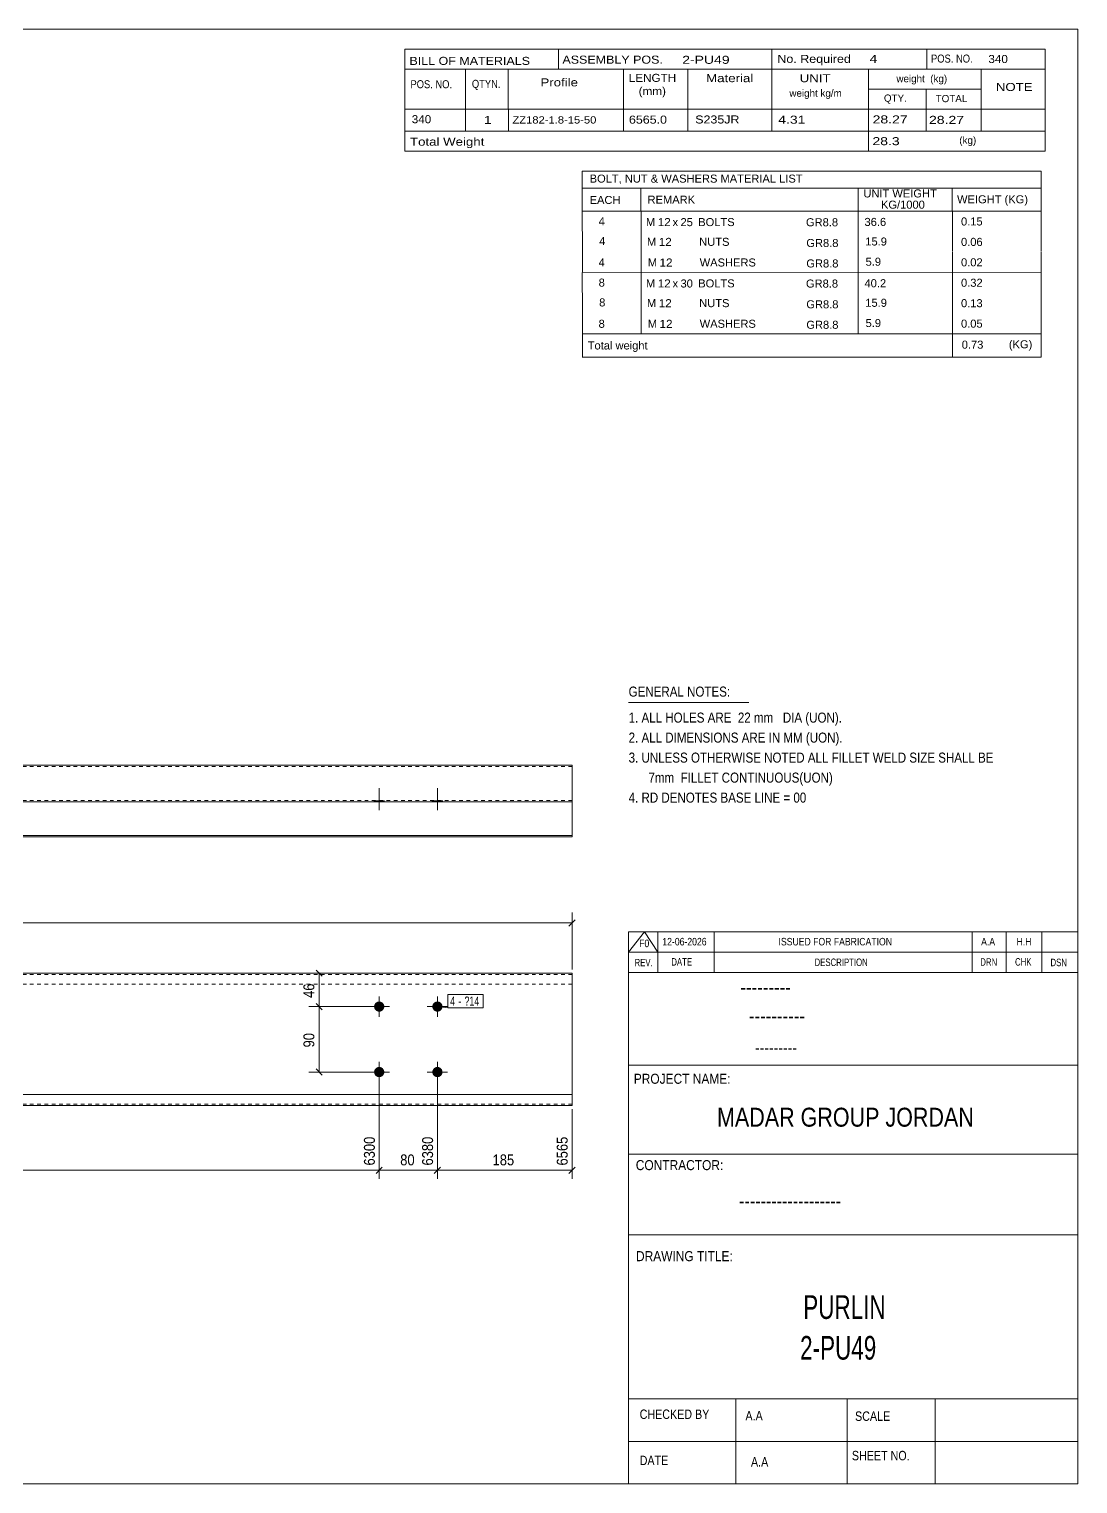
# Model space of a CAD drawing. Header units: millimetres. Extents: x 2 to 579, y 1 to 405.
# Drawn here: x 290.7 to 579, y 5 to 405 of the extents above; entities that cross this region are included whole.
import ezdxf

# ---------------------------------------------------------------- set-up
doc = ezdxf.new("R2010")
doc.units = ezdxf.units.MM
doc.linetypes.add('XKITLINE00', pattern=[0])
doc.linetypes.add('XKITLINE01', pattern=[4, 1, -1, 1, -1])
for name, color, linetype, lineweight in [('Bolt', 3, 'Continuous', 0), ('BoltMark', 7, 'Continuous', 0), ('Dimensions', 7, 'Continuous', 0), ('DrawingSheet', 5, 'Continuous', 0), ('OtherObjectType', 7, 'Continuous', 0), ('Part', 2, 'Continuous', 0)]:
    doc.layers.add(name, color=color, linetype=linetype, lineweight=lineweight)
doc.styles.add('@ARIAL_UNICODE_MS_BOLD', font='ARIAL.TTF')
doc.styles.add('ARIAL', font='ARIAL.TTF')
doc.styles.add('ARIAL_NARROW', font='ARIALN.TTF')
doc.styles.add('COMIC_SANS_MS_BOLD', font='COMICBD.TTF')
doc.styles.add('SWIS721_EX_BT', font='ARIAL.TTF')
doc.styles.add('SWISSE', font='ARIAL.TTF')

# ---------------------------------------------------------------- blocks, each defined once
blk = doc.blocks.new('*A1')
at = {"layer": 'Bolt'}
for points in [[(388.34, 136.2), (388.34, 136.17), (388.33, 136.13), (388.33, 136.1), (388.33, 136.06), (388.32, 136.03), (388.32, 136), (388.31, 135.96), (388.3, 135.93), (388.3, 135.9), (388.29, 135.86), (388.28, 135.83), (388.27, 135.8), (388.26, 135.76), (388.24, 135.73), (388.23, 135.7), (388.22, 135.67), (388.2, 135.64), (388.19, 135.61), (388.17, 135.58), (388.16, 135.55), (388.14, 135.52), (388.12, 135.49), (388.1, 135.46), (388.08, 135.43), (388.06, 135.4), (388.04, 135.37), (388.02, 135.35), (388, 135.32), (387.98, 135.3), (387.95, 135.27), (387.93, 135.25), (387.9, 135.22), (387.88, 135.2), (387.85, 135.18), (387.83, 135.15), (387.8, 135.13), (387.77, 135.11), (387.74, 135.09), (387.72, 135.07), (387.69, 135.05), (387.66, 135.03), (387.63, 135.02), (387.6, 135), (387.57, 134.99), (387.54, 134.97), (387.51, 134.96), (387.47, 134.94), (387.44, 134.93), (387.41, 134.92), (387.38, 134.91), (387.34, 134.9), (387.31, 134.89), (387.28, 134.88), (387.24, 134.87), (387.21, 134.86), (387.18, 134.86), (387.14, 134.85), (387.11, 134.85), (387.08, 134.84), (387.04, 134.84), (387.01, 134.84), (386.97, 134.84), (386.94, 134.84), (386.9, 134.84), (386.87, 134.84), (386.83, 134.84), (386.8, 134.84), (386.77, 134.85), (386.73, 134.85), (386.7, 134.86), (386.66, 134.86), (386.63, 134.87), (386.6, 134.88), (386.56, 134.89), (386.53, 134.9), (386.5, 134.91), (386.47, 134.92), (386.43, 134.93), (386.4, 134.94), (386.37, 134.96), (386.34, 134.97), (386.31, 134.99), (386.28, 135), (386.25, 135.02), (386.22, 135.03), (386.19, 135.05), (386.16, 135.07), (386.13, 135.09), (386.1, 135.11), (386.08, 135.13), (386.05, 135.15), (386.02, 135.18), (386, 135.2), (385.97, 135.22), (385.95, 135.25), (385.92, 135.27), (385.9, 135.3), (385.88, 135.32), (385.86, 135.35), (385.83, 135.37), (385.81, 135.4), (385.79, 135.43), (385.77, 135.46), (385.76, 135.49), (385.74, 135.52), (385.72, 135.55), (385.7, 135.58), (385.69, 135.61), (385.67, 135.64), (385.66, 135.67), (385.64, 135.7), (385.63, 135.73), (385.62, 135.76), (385.61, 135.8), (385.6, 135.83), (385.59, 135.86), (385.58, 135.9), (385.57, 135.93), (385.56, 135.96), (385.56, 136), (385.55, 136.03), (385.55, 136.06), (385.54, 136.1), (385.54, 136.13), (385.54, 136.17), (385.54, 136.2), (385.54, 136.24), (385.54, 136.27), (385.54, 136.3), (385.54, 136.34), (385.54, 136.37), (385.55, 136.41), (385.55, 136.44), (385.56, 136.48), (385.56, 136.51), (385.57, 136.54), (385.58, 136.58), (385.59, 136.61), (385.6, 136.64), (385.61, 136.67), (385.62, 136.71), (385.63, 136.74), (385.64, 136.77), (385.66, 136.8), (385.67, 136.83), (385.69, 136.87), (385.7, 136.9), (385.72, 136.93), (385.74, 136.96), (385.76, 136.98), (385.77, 137.01), (385.79, 137.04), (385.81, 137.07), (385.83, 137.1), (385.86, 137.12), (385.88, 137.15), (385.9, 137.18), (385.92, 137.2), (385.95, 137.23), (385.97, 137.25), (386, 137.27), (386.02, 137.3), (386.05, 137.32), (386.08, 137.34), (386.1, 137.36), (386.13, 137.38), (386.16, 137.4), (386.19, 137.42), (386.22, 137.44), (386.25, 137.45), (386.28, 137.47), (386.31, 137.49), (386.34, 137.5), (386.37, 137.52), (386.4, 137.53), (386.43, 137.54), (386.47, 137.55), (386.5, 137.57), (386.53, 137.58), (386.56, 137.59), (386.6, 137.59), (386.63, 137.6), (386.66, 137.61), (386.7, 137.62), (386.73, 137.62), (386.77, 137.63), (386.8, 137.63), (386.83, 137.63), (386.87, 137.63), (386.9, 137.64), (386.94, 137.64), (386.97, 137.64), (387.01, 137.63), (387.04, 137.63), (387.08, 137.63), (387.11, 137.63), (387.14, 137.62), (387.18, 137.62), (387.21, 137.61), (387.24, 137.6), (387.28, 137.59), (387.31, 137.59), (387.34, 137.58), (387.38, 137.57), (387.41, 137.55), (387.44, 137.54), (387.47, 137.53), (387.51, 137.52), (387.54, 137.5), (387.57, 137.49), (387.6, 137.47), (387.63, 137.45), (387.66, 137.44), (387.69, 137.42), (387.72, 137.4), (387.74, 137.38), (387.77, 137.36), (387.8, 137.34), (387.83, 137.32), (387.85, 137.3), (387.88, 137.27), (387.9, 137.25), (387.93, 137.23), (387.95, 137.2), (387.98, 137.18), (388, 137.15), (388.02, 137.12), (388.04, 137.1), (388.06, 137.07), (388.08, 137.04), (388.1, 137.01), (388.12, 136.98), (388.14, 136.96), (388.16, 136.93), (388.17, 136.9), (388.19, 136.87), (388.2, 136.83), (388.22, 136.8), (388.23, 136.77), (388.24, 136.74), (388.26, 136.71), (388.27, 136.67), (388.28, 136.64), (388.29, 136.61), (388.3, 136.58), (388.3, 136.54), (388.31, 136.51), (388.32, 136.48), (388.32, 136.44), (388.33, 136.41), (388.33, 136.37), (388.33, 136.34), (388.34, 136.3), (388.34, 136.27), (388.34, 136.24)], [(404.34, 136.2), (404.34, 136.17), (404.33, 136.13), (404.33, 136.1), (404.33, 136.06), (404.32, 136.03), (404.32, 136), (404.31, 135.96), (404.3, 135.93), (404.3, 135.9), (404.29, 135.86), (404.28, 135.83), (404.27, 135.8), (404.26, 135.76), (404.24, 135.73), (404.23, 135.7), (404.22, 135.67), (404.2, 135.64), (404.19, 135.61), (404.17, 135.58), (404.16, 135.55), (404.14, 135.52), (404.12, 135.49), (404.1, 135.46), (404.08, 135.43), (404.06, 135.4), (404.04, 135.37), (404.02, 135.35), (404, 135.32), (403.98, 135.3), (403.95, 135.27), (403.93, 135.25), (403.9, 135.22), (403.88, 135.2), (403.85, 135.18), (403.83, 135.15), (403.8, 135.13), (403.77, 135.11), (403.74, 135.09), (403.72, 135.07), (403.69, 135.05), (403.66, 135.03), (403.63, 135.02), (403.6, 135), (403.57, 134.99), (403.54, 134.97), (403.51, 134.96), (403.47, 134.94), (403.44, 134.93), (403.41, 134.92), (403.38, 134.91), (403.34, 134.9), (403.31, 134.89), (403.28, 134.88), (403.24, 134.87), (403.21, 134.86), (403.18, 134.86), (403.14, 134.85), (403.11, 134.85), (403.08, 134.84), (403.04, 134.84), (403.01, 134.84), (402.97, 134.84), (402.94, 134.84), (402.9, 134.84), (402.87, 134.84), (402.83, 134.84), (402.8, 134.84), (402.77, 134.85), (402.73, 134.85), (402.7, 134.86), (402.66, 134.86), (402.63, 134.87), (402.6, 134.88), (402.56, 134.89), (402.53, 134.9), (402.5, 134.91), (402.47, 134.92), (402.43, 134.93), (402.4, 134.94), (402.37, 134.96), (402.34, 134.97), (402.31, 134.99), (402.28, 135), (402.25, 135.02), (402.22, 135.03), (402.19, 135.05), (402.16, 135.07), (402.13, 135.09), (402.1, 135.11), (402.08, 135.13), (402.05, 135.15), (402.02, 135.18), (402, 135.2), (401.97, 135.22), (401.95, 135.25), (401.92, 135.27), (401.9, 135.3), (401.88, 135.32), (401.86, 135.35), (401.83, 135.37), (401.81, 135.4), (401.79, 135.43), (401.77, 135.46), (401.76, 135.49), (401.74, 135.52), (401.72, 135.55), (401.7, 135.58), (401.69, 135.61), (401.67, 135.64), (401.66, 135.67), (401.64, 135.7), (401.63, 135.73), (401.62, 135.76), (401.61, 135.8), (401.6, 135.83), (401.59, 135.86), (401.58, 135.9), (401.57, 135.93), (401.56, 135.96), (401.56, 136), (401.55, 136.03), (401.55, 136.06), (401.54, 136.1), (401.54, 136.13), (401.54, 136.17), (401.54, 136.2), (401.54, 136.24), (401.54, 136.27), (401.54, 136.3), (401.54, 136.34), (401.54, 136.37), (401.55, 136.41), (401.55, 136.44), (401.56, 136.48), (401.56, 136.51), (401.57, 136.54), (401.58, 136.58), (401.59, 136.61), (401.6, 136.64), (401.61, 136.67), (401.62, 136.71), (401.63, 136.74), (401.64, 136.77), (401.66, 136.8), (401.67, 136.83), (401.69, 136.87), (401.7, 136.9), (401.72, 136.93), (401.74, 136.96), (401.76, 136.98), (401.77, 137.01), (401.79, 137.04), (401.81, 137.07), (401.83, 137.1), (401.86, 137.12), (401.88, 137.15), (401.9, 137.18), (401.92, 137.2), (401.95, 137.23), (401.97, 137.25), (402, 137.27), (402.02, 137.3), (402.05, 137.32), (402.08, 137.34), (402.1, 137.36), (402.13, 137.38), (402.16, 137.4), (402.19, 137.42), (402.22, 137.44), (402.25, 137.45), (402.28, 137.47), (402.31, 137.49), (402.34, 137.5), (402.37, 137.52), (402.4, 137.53), (402.43, 137.54), (402.47, 137.55), (402.5, 137.57), (402.53, 137.58), (402.56, 137.59), (402.6, 137.59), (402.63, 137.6), (402.66, 137.61), (402.7, 137.62), (402.73, 137.62), (402.77, 137.63), (402.8, 137.63), (402.83, 137.63), (402.87, 137.63), (402.9, 137.64), (402.94, 137.64), (402.97, 137.64), (403.01, 137.63), (403.04, 137.63), (403.08, 137.63), (403.11, 137.63), (403.14, 137.62), (403.18, 137.62), (403.21, 137.61), (403.24, 137.6), (403.28, 137.59), (403.31, 137.59), (403.34, 137.58), (403.38, 137.57), (403.41, 137.55), (403.44, 137.54), (403.47, 137.53), (403.51, 137.52), (403.54, 137.5), (403.57, 137.49), (403.6, 137.47), (403.63, 137.45), (403.66, 137.44), (403.69, 137.42), (403.72, 137.4), (403.74, 137.38), (403.77, 137.36), (403.8, 137.34), (403.83, 137.32), (403.85, 137.3), (403.88, 137.27), (403.9, 137.25), (403.93, 137.23), (403.95, 137.2), (403.98, 137.18), (404, 137.15), (404.02, 137.12), (404.04, 137.1), (404.06, 137.07), (404.08, 137.04), (404.1, 137.01), (404.12, 136.98), (404.14, 136.96), (404.16, 136.93), (404.17, 136.9), (404.19, 136.87), (404.2, 136.83), (404.22, 136.8), (404.23, 136.77), (404.24, 136.74), (404.26, 136.71), (404.27, 136.67), (404.28, 136.64), (404.29, 136.61), (404.3, 136.58), (404.3, 136.54), (404.31, 136.51), (404.32, 136.48), (404.32, 136.44), (404.33, 136.41), (404.33, 136.37), (404.33, 136.34), (404.34, 136.3), (404.34, 136.27), (404.34, 136.24)], [(388.34, 118.2), (388.34, 118.17), (388.33, 118.13), (388.33, 118.1), (388.33, 118.06), (388.32, 118.03), (388.32, 118), (388.31, 117.96), (388.3, 117.93), (388.3, 117.9), (388.29, 117.86), (388.28, 117.83), (388.27, 117.8), (388.26, 117.76), (388.24, 117.73), (388.23, 117.7), (388.22, 117.67), (388.2, 117.64), (388.19, 117.61), (388.17, 117.58), (388.16, 117.55), (388.14, 117.52), (388.12, 117.49), (388.1, 117.46), (388.08, 117.43), (388.06, 117.4), (388.04, 117.37), (388.02, 117.35), (388, 117.32), (387.98, 117.3), (387.95, 117.27), (387.93, 117.25), (387.9, 117.22), (387.88, 117.2), (387.85, 117.18), (387.83, 117.15), (387.8, 117.13), (387.77, 117.11), (387.74, 117.09), (387.72, 117.07), (387.69, 117.05), (387.66, 117.03), (387.63, 117.02), (387.6, 117), (387.57, 116.99), (387.54, 116.97), (387.51, 116.96), (387.47, 116.94), (387.44, 116.93), (387.41, 116.92), (387.38, 116.91), (387.34, 116.9), (387.31, 116.89), (387.28, 116.88), (387.24, 116.87), (387.21, 116.86), (387.18, 116.86), (387.14, 116.85), (387.11, 116.85), (387.08, 116.84), (387.04, 116.84), (387.01, 116.84), (386.97, 116.84), (386.94, 116.84), (386.9, 116.84), (386.87, 116.84), (386.83, 116.84), (386.8, 116.84), (386.77, 116.85), (386.73, 116.85), (386.7, 116.86), (386.66, 116.86), (386.63, 116.87), (386.6, 116.88), (386.56, 116.89), (386.53, 116.9), (386.5, 116.91), (386.47, 116.92), (386.43, 116.93), (386.4, 116.94), (386.37, 116.96), (386.34, 116.97), (386.31, 116.99), (386.28, 117), (386.25, 117.02), (386.22, 117.03), (386.19, 117.05), (386.16, 117.07), (386.13, 117.09), (386.1, 117.11), (386.08, 117.13), (386.05, 117.15), (386.02, 117.18), (386, 117.2), (385.97, 117.22), (385.95, 117.25), (385.92, 117.27), (385.9, 117.3), (385.88, 117.32), (385.86, 117.35), (385.83, 117.37), (385.81, 117.4), (385.79, 117.43), (385.77, 117.46), (385.76, 117.49), (385.74, 117.52), (385.72, 117.55), (385.7, 117.58), (385.69, 117.61), (385.67, 117.64), (385.66, 117.67), (385.64, 117.7), (385.63, 117.73), (385.62, 117.76), (385.61, 117.8), (385.6, 117.83), (385.59, 117.86), (385.58, 117.9), (385.57, 117.93), (385.56, 117.96), (385.56, 118), (385.55, 118.03), (385.55, 118.06), (385.54, 118.1), (385.54, 118.13), (385.54, 118.17), (385.54, 118.2), (385.54, 118.24), (385.54, 118.27), (385.54, 118.3), (385.54, 118.34), (385.54, 118.37), (385.55, 118.41), (385.55, 118.44), (385.56, 118.48), (385.56, 118.51), (385.57, 118.54), (385.58, 118.58), (385.59, 118.61), (385.6, 118.64), (385.61, 118.67), (385.62, 118.71), (385.63, 118.74), (385.64, 118.77), (385.66, 118.8), (385.67, 118.83), (385.69, 118.87), (385.7, 118.9), (385.72, 118.93), (385.74, 118.96), (385.76, 118.98), (385.77, 119.01), (385.79, 119.04), (385.81, 119.07), (385.83, 119.1), (385.86, 119.12), (385.88, 119.15), (385.9, 119.18), (385.92, 119.2), (385.95, 119.23), (385.97, 119.25), (386, 119.27), (386.02, 119.3), (386.05, 119.32), (386.08, 119.34), (386.1, 119.36), (386.13, 119.38), (386.16, 119.4), (386.19, 119.42), (386.22, 119.44), (386.25, 119.45), (386.28, 119.47), (386.31, 119.49), (386.34, 119.5), (386.37, 119.52), (386.4, 119.53), (386.43, 119.54), (386.47, 119.55), (386.5, 119.57), (386.53, 119.58), (386.56, 119.59), (386.6, 119.59), (386.63, 119.6), (386.66, 119.61), (386.7, 119.62), (386.73, 119.62), (386.77, 119.63), (386.8, 119.63), (386.83, 119.63), (386.87, 119.63), (386.9, 119.64), (386.94, 119.64), (386.97, 119.64), (387.01, 119.63), (387.04, 119.63), (387.08, 119.63), (387.11, 119.63), (387.14, 119.62), (387.18, 119.62), (387.21, 119.61), (387.24, 119.6), (387.28, 119.59), (387.31, 119.59), (387.34, 119.58), (387.38, 119.57), (387.41, 119.55), (387.44, 119.54), (387.47, 119.53), (387.51, 119.52), (387.54, 119.5), (387.57, 119.49), (387.6, 119.47), (387.63, 119.45), (387.66, 119.44), (387.69, 119.42), (387.72, 119.4), (387.74, 119.38), (387.77, 119.36), (387.8, 119.34), (387.83, 119.32), (387.85, 119.3), (387.88, 119.27), (387.9, 119.25), (387.93, 119.23), (387.95, 119.2), (387.98, 119.18), (388, 119.15), (388.02, 119.12), (388.04, 119.1), (388.06, 119.07), (388.08, 119.04), (388.1, 119.01), (388.12, 118.98), (388.14, 118.96), (388.16, 118.93), (388.17, 118.9), (388.19, 118.87), (388.2, 118.83), (388.22, 118.8), (388.23, 118.77), (388.24, 118.74), (388.26, 118.71), (388.27, 118.67), (388.28, 118.64), (388.29, 118.61), (388.3, 118.58), (388.3, 118.54), (388.31, 118.51), (388.32, 118.48), (388.32, 118.44), (388.33, 118.41), (388.33, 118.37), (388.33, 118.34), (388.34, 118.3), (388.34, 118.27), (388.34, 118.24)], [(404.34, 118.2), (404.34, 118.17), (404.33, 118.13), (404.33, 118.1), (404.33, 118.06), (404.32, 118.03), (404.32, 118), (404.31, 117.96), (404.3, 117.93), (404.3, 117.9), (404.29, 117.86), (404.28, 117.83), (404.27, 117.8), (404.26, 117.76), (404.24, 117.73), (404.23, 117.7), (404.22, 117.67), (404.2, 117.64), (404.19, 117.61), (404.17, 117.58), (404.16, 117.55), (404.14, 117.52), (404.12, 117.49), (404.1, 117.46), (404.08, 117.43), (404.06, 117.4), (404.04, 117.37), (404.02, 117.35), (404, 117.32), (403.98, 117.3), (403.95, 117.27), (403.93, 117.25), (403.9, 117.22), (403.88, 117.2), (403.85, 117.18), (403.83, 117.15), (403.8, 117.13), (403.77, 117.11), (403.74, 117.09), (403.72, 117.07), (403.69, 117.05), (403.66, 117.03), (403.63, 117.02), (403.6, 117), (403.57, 116.99), (403.54, 116.97), (403.51, 116.96), (403.47, 116.94), (403.44, 116.93), (403.41, 116.92), (403.38, 116.91), (403.34, 116.9), (403.31, 116.89), (403.28, 116.88), (403.24, 116.87), (403.21, 116.86), (403.18, 116.86), (403.14, 116.85), (403.11, 116.85), (403.08, 116.84), (403.04, 116.84), (403.01, 116.84), (402.97, 116.84), (402.94, 116.84), (402.9, 116.84), (402.87, 116.84), (402.83, 116.84), (402.8, 116.84), (402.77, 116.85), (402.73, 116.85), (402.7, 116.86), (402.66, 116.86), (402.63, 116.87), (402.6, 116.88), (402.56, 116.89), (402.53, 116.9), (402.5, 116.91), (402.47, 116.92), (402.43, 116.93), (402.4, 116.94), (402.37, 116.96), (402.34, 116.97), (402.31, 116.99), (402.28, 117), (402.25, 117.02), (402.22, 117.03), (402.19, 117.05), (402.16, 117.07), (402.13, 117.09), (402.1, 117.11), (402.08, 117.13), (402.05, 117.15), (402.02, 117.18), (402, 117.2), (401.97, 117.22), (401.95, 117.25), (401.92, 117.27), (401.9, 117.3), (401.88, 117.32), (401.86, 117.35), (401.83, 117.37), (401.81, 117.4), (401.79, 117.43), (401.77, 117.46), (401.76, 117.49), (401.74, 117.52), (401.72, 117.55), (401.7, 117.58), (401.69, 117.61), (401.67, 117.64), (401.66, 117.67), (401.64, 117.7), (401.63, 117.73), (401.62, 117.76), (401.61, 117.8), (401.6, 117.83), (401.59, 117.86), (401.58, 117.9), (401.57, 117.93), (401.56, 117.96), (401.56, 118), (401.55, 118.03), (401.55, 118.06), (401.54, 118.1), (401.54, 118.13), (401.54, 118.17), (401.54, 118.2), (401.54, 118.24), (401.54, 118.27), (401.54, 118.3), (401.54, 118.34), (401.54, 118.37), (401.55, 118.41), (401.55, 118.44), (401.56, 118.48), (401.56, 118.51), (401.57, 118.54), (401.58, 118.58), (401.59, 118.61), (401.6, 118.64), (401.61, 118.67), (401.62, 118.71), (401.63, 118.74), (401.64, 118.77), (401.66, 118.8), (401.67, 118.83), (401.69, 118.87), (401.7, 118.9), (401.72, 118.93), (401.74, 118.96), (401.76, 118.98), (401.77, 119.01), (401.79, 119.04), (401.81, 119.07), (401.83, 119.1), (401.86, 119.12), (401.88, 119.15), (401.9, 119.18), (401.92, 119.2), (401.95, 119.23), (401.97, 119.25), (402, 119.27), (402.02, 119.3), (402.05, 119.32), (402.08, 119.34), (402.1, 119.36), (402.13, 119.38), (402.16, 119.4), (402.19, 119.42), (402.22, 119.44), (402.25, 119.45), (402.28, 119.47), (402.31, 119.49), (402.34, 119.5), (402.37, 119.52), (402.4, 119.53), (402.43, 119.54), (402.47, 119.55), (402.5, 119.57), (402.53, 119.58), (402.56, 119.59), (402.6, 119.59), (402.63, 119.6), (402.66, 119.61), (402.7, 119.62), (402.73, 119.62), (402.77, 119.63), (402.8, 119.63), (402.83, 119.63), (402.87, 119.63), (402.9, 119.64), (402.94, 119.64), (402.97, 119.64), (403.01, 119.63), (403.04, 119.63), (403.08, 119.63), (403.11, 119.63), (403.14, 119.62), (403.18, 119.62), (403.21, 119.61), (403.24, 119.6), (403.28, 119.59), (403.31, 119.59), (403.34, 119.58), (403.38, 119.57), (403.41, 119.55), (403.44, 119.54), (403.47, 119.53), (403.51, 119.52), (403.54, 119.5), (403.57, 119.49), (403.6, 119.47), (403.63, 119.45), (403.66, 119.44), (403.69, 119.42), (403.72, 119.4), (403.74, 119.38), (403.77, 119.36), (403.8, 119.34), (403.83, 119.32), (403.85, 119.3), (403.88, 119.27), (403.9, 119.25), (403.93, 119.23), (403.95, 119.2), (403.98, 119.18), (404, 119.15), (404.02, 119.12), (404.04, 119.1), (404.06, 119.07), (404.08, 119.04), (404.1, 119.01), (404.12, 118.98), (404.14, 118.96), (404.16, 118.93), (404.17, 118.9), (404.19, 118.87), (404.2, 118.83), (404.22, 118.8), (404.23, 118.77), (404.24, 118.74), (404.26, 118.71), (404.27, 118.67), (404.28, 118.64), (404.29, 118.61), (404.3, 118.58), (404.3, 118.54), (404.31, 118.51), (404.32, 118.48), (404.32, 118.44), (404.33, 118.41), (404.33, 118.37), (404.33, 118.34), (404.34, 118.3), (404.34, 118.27), (404.34, 118.24)]]:
    blk.add_hatch(color=3, dxfattribs=at).paths.add_polyline_path(points, flags=17)
at = {"layer": 'Bolt', "color": 3, "linetype": 'XKITLINE00', "lineweight": 0}
for p, q in [((389.74, 136.24), (384.14, 136.24)), ((386.94, 139.04), (386.94, 133.44)), ((405.74, 136.24), (400.14, 136.24)), ((402.94, 139.04), (402.94, 133.44)), ((386.94, 121.04), (386.94, 115.44)), ((402.94, 121.04), (402.94, 115.44)), ((389.74, 118.24), (384.14, 118.24)), ((405.74, 118.24), (400.14, 118.24))]:
    blk.add_line(p, q, dxfattribs=at)
blk = doc.blocks.new('*A4')
at = {"layer": 'Part'}
blk.add_hatch(color=2, dxfattribs=at).paths.add_polyline_path([(93.65, 146.84), (95.25, 146.84), (94.45, 145.44)], flags=17)
at = {"layer": 'Part', "color": 2, "linetype": 'XKITLINE00', "lineweight": 0}
for p, q in [((34.45, 109.04), (34.45, 145.44)), ((276.64, 145.44), (34.45, 145.44)), ((94.45, 145.44), (93.65, 146.84)), ((93.65, 146.84), (95.25, 146.84)), ((95.25, 146.84), (94.45, 145.44)), ((439.94, 145.44), (276.74, 145.44)), ((439.94, 145.44), (439.94, 109.04)), ((276.64, 112.04), (34.45, 112.04)), ((439.94, 112.04), (276.74, 112.04)), ((276.64, 109.04), (34.45, 109.04)), ((439.94, 109.04), (276.74, 109.04))]:
    blk.add_line(p, q, dxfattribs=at)
at = {"layer": 'Part', "color": 7, "linetype": 'XKITLINE01', "lineweight": 0}
for p, q in [((276.64, 145.08), (34.45, 145.08)), ((439.94, 145.08), (276.74, 145.08)), ((276.64, 142.44), (34.45, 142.44)), ((439.94, 142.44), (276.74, 142.44)), ((276.64, 109.4), (34.45, 109.4)), ((439.94, 109.4), (276.74, 109.4))]:
    blk.add_line(p, q, dxfattribs=at)
at = {"layer": 'Part', "color": 2, "linetype": 'XKITLINE00', "lineweight": 0}
blk.add_circle((94.45, 146.34), 1, dxfattribs=at)
blk = doc.blocks.new('*A5')
at = {"layer": 'Bolt'}
for points in [[(385.54, 192.58), (385.54, 192.94), (388.34, 192.94), (388.34, 192.58)], [(385.54, 192.58), (385.54, 192.94), (388.34, 192.94), (388.34, 192.58)], [(401.54, 192.58), (401.54, 192.94), (404.34, 192.94), (404.34, 192.58)], [(401.54, 192.58), (401.54, 192.94), (404.34, 192.94), (404.34, 192.58)]]:
    blk.add_hatch(color=3, dxfattribs=at).paths.add_polyline_path(points, flags=17)
at = {"layer": 'Bolt', "color": 3, "linetype": 'XKITLINE00', "lineweight": 0}
for p, q in [((386.94, 196.26), (386.94, 190.26)), ((386.94, 196.26), (386.94, 190.26)), ((402.94, 196.26), (402.94, 190.26)), ((402.94, 196.26), (402.94, 190.26)), ((385.54, 192.94), (385.54, 192.58)), ((385.54, 192.94), (385.54, 192.58)), ((388.34, 192.94), (388.34, 192.58)), ((388.34, 192.94), (388.34, 192.58)), ((401.54, 192.94), (401.54, 192.58)), ((401.54, 192.94), (401.54, 192.58)), ((404.34, 192.94), (404.34, 192.58)), ((404.34, 192.94), (404.34, 192.58))]:
    blk.add_line(p, q, dxfattribs=at)
blk = doc.blocks.new('*A8')
at = {"layer": 'Part'}
blk.add_hatch(color=2, dxfattribs=at).paths.add_polyline_path([(93.65, 194.16), (95.25, 194.16), (94.45, 192.76)], flags=17)
at = {"layer": 'Part', "color": 2, "linetype": 'XKITLINE00', "lineweight": 0}
for p, q in [((34.45, 182.94), (34.45, 202.58)), ((276.64, 202.58), (34.45, 202.58)), ((439.94, 202.58), (276.74, 202.58)), ((439.94, 202.58), (439.94, 182.94)), ((276.64, 192.58), (34.45, 192.58)), ((94.45, 192.76), (93.65, 194.16)), ((93.65, 194.16), (95.25, 194.16)), ((95.25, 194.16), (94.45, 192.76)), ((439.94, 192.58), (276.74, 192.58)), ((276.64, 183.3), (34.45, 183.3)), ((276.64, 182.94), (34.45, 182.94)), ((439.94, 183.3), (276.74, 183.3)), ((439.94, 182.94), (276.74, 182.94))]:
    blk.add_line(p, q, dxfattribs=at)
at = {"layer": 'Part', "color": 7, "linetype": 'XKITLINE01', "lineweight": 0}
for p, q in [((276.64, 202.22), (34.45, 202.22)), ((439.94, 202.22), (276.74, 202.22)), ((276.64, 192.94), (34.45, 192.94)), ((439.94, 192.94), (276.74, 192.94))]:
    blk.add_line(p, q, dxfattribs=at)
at = {"layer": 'Part', "color": 2, "linetype": 'XKITLINE00', "lineweight": 0}
blk.add_circle((94.45, 193.66), 1, dxfattribs=at)
blk = doc.blocks.new('*A9')
at = {"layer": 'DrawingSheet', "color": 5, "linetype": 'XKITLINE00', "lineweight": 0}
for p, q in [((579, 405), (5, 405)), ((5, 405), (5, 5)), ((579, 5), (579, 405)), ((5, 5), (579, 5))]:
    blk.add_line(p, q, dxfattribs=at)
at = {"layer": 'DrawingSheet', "color": 5, "style": 'ARIAL', "width": 0.85}
blk.add_text('Tekla structures', height=2, rotation=90, dxfattribs=at).set_placement((4.5, 5.5))
blk = doc.blocks.new('*A10')
at = {"layer": 'OtherObjectType', "color": 7, "linetype": 'XKITLINE00', "lineweight": 0}
for p, q in [((442.76, 365.95), (442.75, 354.95)), ((442.76, 365.95), (568.88, 365.95)), ((568.88, 365.95), (568.88, 354.95)), ((442.75, 361.3), (568.88, 361.3)), ((458.87, 361.31), (458.87, 354.95)), ((518.57, 361.31), (518.57, 354.95)), ((544.47, 361.29), (544.47, 354.95)), ((442.76, 354.92), (442.76, 349.42)), ((442.77, 354.95), (568.88, 354.95)), ((458.92, 354.95), (458.92, 349.33)), ((518.57, 354.95), (518.57, 349.33)), ((544.5, 354.95), (544.5, 349.45)), ((568.88, 354.95), (568.88, 349.45)), ((442.79, 349.33), (442.79, 343.72)), ((458.95, 349.33), (458.95, 343.71)), ((518.57, 349.33), (518.57, 343.71)), ((544.5, 349.33), (544.5, 343.83)), ((568.88, 349.33), (568.88, 343.83)), ((442.79, 343.7), (442.79, 338.13)), ((458.95, 343.71), (458.95, 338.09)), ((518.57, 343.71), (518.57, 338.09)), ((544.5, 343.71), (544.5, 338.1)), ((568.88, 343.71), (568.88, 338.1)), ((568.88, 338.1), (442.75, 338.13)), ((442.76, 338.06), (442.76, 332.56)), ((458.92, 338.09), (458.92, 332.47)), ((518.57, 338.09), (518.57, 332.47)), ((544.5, 338.09), (544.5, 332.59)), ((568.88, 338.09), (568.88, 332.59)), ((442.79, 332.47), (442.79, 326.86)), ((458.95, 332.47), (458.95, 326.86)), ((518.57, 332.47), (518.57, 326.86)), ((544.5, 332.47), (544.5, 326.97)), ((568.88, 332.47), (568.88, 326.97)), ((442.79, 326.84), (442.79, 321.27)), ((458.95, 326.85), (458.95, 321.24)), ((518.57, 326.86), (518.57, 321.24)), ((544.5, 326.85), (544.5, 321.25)), ((568.88, 326.85), (568.88, 321.24)), ((568.88, 321.24), (442.75, 321.27)), ((442.78, 321.24), (442.78, 314.83)), ((442.85, 321.23), (568.87, 321.24)), ((544.5, 321.2), (544.5, 314.79)), ((568.87, 321.21), (568.87, 314.79)), ((442.77, 314.79), (568.87, 314.79))]:
    blk.add_line(p, q, dxfattribs=at)
at = {"layer": 'OtherObjectType', "color": 7, "style": 'ARIAL_NARROW'}
for s, width, p in [('BOLT, NUT & WASHERS MATERIAL LIST', 1.211571, (444.79, 362.79)), ('UNIT WEIGHT', 1.211571, (520.03, 358.72)), ('EACH', 1.211571, (444.78, 356.92)), ('REMARK', 1.211571, (460.7, 357.01)), (' KG/1000', 1.211571, (524.02, 355.63)), ('WEIGHT (KG)', 1.211571, (545.78, 357.1)), ('4', 1.211571, (447.26, 351.05)), ('M', 1.211571, (460.26, 350.85)), ('12', 1.275, (463.5, 350.83)), ('x', 1.211571, (467.58, 350.83)), ('25', 1.211571, (469.76, 350.82)), ('BOLTS', 1.211571, (474.63, 350.84)), ('GR8.8', 1.211571, (504.25, 350.79)), ('36.6', 1.211571, (520.34, 350.88)), ('0.15', 1.211571, (546.87, 351.01)), ('4', 1.211571, (447.4, 345.61)), ('M', 1.211571, (460.54, 345.41)), ('12', 1.275, (463.78, 345.39)), ('NUTS', 1.211571, (474.91, 345.41)), ('GR8.8', 1.211571, (504.35, 345.09)), ('15.9', 1.211571, (520.56, 345.5)), ('0.06', 1.211571, (546.87, 345.39)), ('4', 1.211571, (447.24, 339.74)), ('M', 1.211571, (460.76, 339.74)), ('12', 1.275, (464, 339.72)), ('WASHERS', 1.211571, (475.04, 339.73)), ('GR8.8', 1.211571, (504.35, 339.47)), ('5.9', 1.211571, (520.64, 339.94)), ('0.02', 1.211571, (546.87, 339.78)), ('8', 1.211571, (447.26, 334.2)), ('M', 1.211571, (460.26, 333.99)), ('12', 1.275, (463.5, 333.97)), ('30', 1.211571, (469.76, 333.96)), ('BOLTS', 1.211571, (474.63, 333.98)), ('GR8.8', 1.211571, (504.25, 333.93)), ('40.2', 1.211571, (520.34, 334.02)), ('0.32', 1.211571, (546.87, 334.16)), ('x', 1.211571, (467.58, 333.97)), ('8', 1.211571, (447.4, 328.75)), ('M', 1.211571, (460.54, 328.56)), ('12', 1.275, (463.78, 328.54)), ('NUTS', 1.211571, (474.91, 328.55)), ('GR8.8', 1.211571, (504.35, 328.23)), ('15.9', 1.211571, (520.56, 328.65)), ('0.13', 1.211571, (546.87, 328.54)), ('8', 1.211571, (447.24, 322.88)), ('M', 1.211571, (460.76, 322.88)), ('12', 1.275, (464, 322.86)), ('WASHERS', 1.211571, (475.04, 322.88)), ('GR8.8', 1.211571, (504.35, 322.61)), ('5.9', 1.211571, (520.64, 323.08)), ('0.05', 1.211571, (546.87, 322.92)), ('Total weight', 1.211571, (444.26, 316.91)), ('0.73', 1.211571, (547.07, 317.14)), ('(KG)', 1.211571, (560.02, 317.24))]:
    blk.add_text(s, height=2.2, dxfattribs=dict(at, width=width)).set_placement(p)
blk = doc.blocks.new('*A11')
at = {"layer": 'OtherObjectType', "color": 7, "linetype": 'XKITLINE00', "lineweight": 0}
blk.add_line((455.5, 219.82), (488.5, 219.82), dxfattribs=at)
at = {"layer": 'OtherObjectType', "color": 7, "style": 'ARIAL_NARROW', "width": 1.008832}
for s, p in [('GENERAL NOTES:', (455.5, 221.47)), ('1. ALL HOLES ARE  22 mm   DIA (UON).', (455.5, 214.32)), ('2. ALL DIMENSIONS ARE IN MM (UON).', (455.5, 208.82)), ('3. UNLESS OTHERWISE NOTED ALL FILLET WELD SIZE SHALL BE', (455.5, 203.32)), ('7mm  FILLET CONTINUOUS(UON)', (460.95, 197.82)), ('4. RD DENOTES BASE LINE = 00', (455.5, 192.32))]:
    blk.add_text(s, height=2.75, dxfattribs=at).set_placement(p)
blk = doc.blocks.new('*A12')
at = {"layer": 'OtherObjectType', "color": 7, "linetype": 'XKITLINE00', "lineweight": 0}
for p, q in [((455.5, 156.76), (579, 156.76)), ((455.5, 151.21), (459.82, 156.76)), ((455.5, 151.21), (455.5, 156.76)), ((459.82, 156.76), (463.53, 151.21)), ((463.53, 151.21), (463.53, 156.76)), ((478.97, 151.21), (478.97, 156.76)), ((549.98, 151.21), (549.98, 156.76)), ((559.24, 151.21), (559.24, 156.76)), ((569.12, 151.21), (569.12, 156.76)), ((579, 151.21), (579, 156.76)), ((455.5, 151.21), (579, 151.21)), ((455.5, 145.65), (455.5, 151.21)), ((459.21, 151.21), (579, 151.21)), ((463.53, 145.65), (463.53, 151.21)), ((478.97, 145.65), (478.97, 151.21)), ((549.98, 145.65), (549.98, 151.21)), ((559.24, 145.65), (559.24, 151.21)), ((569.12, 145.65), (569.12, 151.21)), ((579, 145.65), (579, 151.21))]:
    blk.add_line(p, q, dxfattribs=at)
at = {"layer": 'OtherObjectType', "color": 7, "style": 'ARIAL_NARROW'}
for s, height, width, p in [('F0', 2.058, 1.008832, (458.4, 152.59)), ('12-06-2026', 2.058, 1.008832, (464.76, 153.06)), ('ISSUED FOR FABRICATION', 2.0583, 1.008832, (496.71, 153.06)), ('A.A', 2.058, 1.008832, (552.4, 153.06)), ('H.H', 2.058, 1.008832, (562.13, 153.06)), ('REV.', 2.058, 0.907949, (457.13, 147.31)), ('DATE', 2.058, 0.907949, (467.23, 147.5)), ('DESCRIPTION', 2.0583, 0.907949, (506.61, 147.39)), ('DRN', 2.058, 0.907949, (552.17, 147.47)), ('CHK', 2.058, 0.907949, (561.72, 147.5)), ('DSN', 2.058, 0.907949, (571.47, 147.35))]:
    blk.add_text(s, height=height, dxfattribs=dict(at, width=width)).set_placement(p)
blk = doc.blocks.new('*A14')
at = {"layer": 'OtherObjectType', "color": 2, "linetype": 'XKITLINE00', "lineweight": 0}
for p, q in [((455.5, 145.65), (579, 145.65)), ((455.5, 5), (455.5, 145.64)), ((578.98, 145.64), (579, 5)), ((579, 120.14), (455.5, 120.14)), ((455.5, 95.63), (579, 95.63)), ((579, 73.49), (455.5, 73.49)), ((579, 28.4), (455.5, 28.4)), ((484.94, 28.4), (484.94, 5)), ((515.62, 5), (515.62, 28.4)), ((539.75, 5), (539.75, 28.4)), ((579, 16.7), (455.5, 16.7)), ((579, 5), (455.5, 5))]:
    blk.add_line(p, q, dxfattribs=at)
at = {"layer": 'OtherObjectType', "color": 4, "style": '@ARIAL_UNICODE_MS_BOLD', "width": 0.85}
blk.add_text('---------', height=3.9, dxfattribs=at).set_placement((486.23, 139.59))
at = {"layer": 'OtherObjectType', "color": 7, "style": 'ARIAL', "width": 0.85}
for s, height, p in [('----------', 3.9, (488.56, 131.77)), ('---------', 3.25, (490.21, 123.31))]:
    blk.add_text(s, height=height, dxfattribs=at).set_placement(p)
at = {"layer": 'OtherObjectType', "color": 3, "width": 0.85}
for s, style, p in [('PROJECT NAME:', 'SWIS721_EX_BT', (456.92, 115.01)), ('CONTRACTOR:', 'SWISSE', (457.47, 91.27)), ('DRAWING TITLE:', 'SWIS721_EX_BT', (457.53, 66.24))]:
    blk.add_text(s, height=2.7618, dxfattribs=dict(at, style=style)).set_placement(p)
at = {"layer": 'OtherObjectType', "color": 7, "width": 0.85}
for s, height, p in [('MADAR GROUP JORDAN', 5.2, (479.79, 103.23)), ('CHECKED BY', 2.592, (458.53, 22.86)), ('A.A', 2.592, (487.61, 22.45)), ('SCALE', 2.592, (517.74, 22.33)), ('DATE', 2.592, (458.54, 10.16)), ('A.A', 2.592, (489.14, 9.76)), ('SHEET NO.', 2.592, (516.87, 11.49))]:
    blk.add_text(s, height=height, dxfattribs=at).set_placement(p)
at = {"layer": 'OtherObjectType', "color": 1}
for s, height, style, width, p in [('-------------------', 3.9, 'COMIC_SANS_MS_BOLD', 0.85, (485.87, 80.86)), ('PURLIN', 6.5, 'ARIAL', 0.68, (503.5, 50.37)), ('2-PU49', 6.5, 'ARIAL', 0.68, (502.64, 39.17))]:
    blk.add_text(s, height=height, dxfattribs=dict(at, style=style, width=width)).set_placement(p)
blk = doc.blocks.new('*A15')
at = {"layer": 'OtherObjectType', "color": 7, "linetype": 'XKITLINE00', "lineweight": 0}
for p, q in [((393.98, 399.5), (569.98, 399.5)), ((393.98, 399.5), (393.98, 388.5)), ((436.26, 399.42), (436.26, 393.87)), ((494.85, 394), (494.85, 399.5)), ((537.43, 393.96), (537.43, 399.42)), ((569.98, 394), (569.98, 399.5)), ((393.98, 394), (569.98, 394)), ((410.64, 394), (410.64, 383)), ((422.4, 393.98), (422.4, 383.03)), ((454.12, 393.99), (454.13, 383)), ((471.78, 393.98), (471.78, 383)), ((494.85, 393.98), (494.85, 383)), ((521.43, 394), (521.43, 383)), ((552.42, 394), (552.42, 383)), ((569.98, 394), (569.98, 388.5)), ((393.98, 388.5), (393.98, 383)), ((521.45, 388.52), (552.45, 388.52)), ((537.28, 388.52), (537.28, 383)), ((569.98, 388.5), (569.98, 383)), ((393.98, 383), (569.98, 383)), ((393.98, 383), (393.98, 376.95)), ((410.63, 383), (410.63, 376.95)), ((422.44, 382.99), (422.44, 376.95)), ((454.12, 383), (454.11, 376.95)), ((471.79, 383), (471.79, 376.95)), ((494.87, 383), (494.87, 376.95)), ((521.44, 383), (521.44, 376.95)), ((537.33, 382.95), (537.33, 376.95)), ((552.43, 383), (552.43, 376.95)), ((569.98, 383), (569.98, 376.95)), ((393.98, 376.95), (569.98, 376.95)), ((393.98, 376.95), (393.98, 371.45)), ((521.44, 376.95), (521.44, 371.45)), ((569.98, 376.95), (569.98, 371.45)), ((393.98, 371.45), (569.98, 371.45))]:
    blk.add_line(p, q, dxfattribs=at)
at = {"layer": 'OtherObjectType', "color": 7, "style": 'ARIAL_NARROW'}
for s, height, width, p in [('BILL OF MATERIALS', 2.2, 1.36, (395.25, 395.16)), ('ASSEMBLY POS.', 2.2, 1.36, (437.3, 395.5)), ('2-PU49', 2.2, 1.525501, (470.23, 395.46)), ('No. Required', 2.2, 1.36, (496.39, 395.72)), ('4', 2.2, 1.525501, (521.75, 395.72)), ('POS. NO.', 2.2, 1.02, (538.63, 395.79)), ('340', 2.2, 1.270501, (554.4, 395.69)), ('LENGTH', 2.2, 1.275, (455.54, 390.49)), ('Material', 2.2, 1.445, (476.81, 390.41)), ('UNIT', 2.2, 1.445, (502.52, 390.4)), ('weight  (kg)', 1.98, 1.19, (529.11, 390.39)), ('POS. NO.', 2.2, 1.02, (395.53, 388.74)), ('QTYN.', 2.2, 1.02, (412.42, 388.84)), ('Profile', 2.2, 1.445, (431.26, 389.25)), ('(mm)', 2.2, 1.275, (458.26, 386.86)), ('weight kg/m', 1.98, 1.19, (499.69, 386.4)), ('NOTE', 2.2, 1.445, (556.44, 387.99)), ('QTY.', 1.98, 1.19, (525.68, 385.03)), ('TOTAL', 1.98, 1.19, (539.9, 384.91)), ('340', 2.2, 1.270501, (395.89, 379.12)), ('1', 2.2, 1.525501, (415.71, 378.91)), ('ZZ182-1.8-15-50', 1.98, 1.355501, (423.56, 379.04)), ('6565.0', 2.2, 1.355501, (455.59, 379.01)), ('S235JR', 2.2, 1.355501, (473.81, 379.05)), ('4.31', 2.2, 1.525501, (496.62, 378.99)), ('28.27', 2.2, 1.525501, (522.57, 379.07)), ('28.27', 2.2, 1.525501, (538.08, 378.94)), ('Total Weight', 2.2, 1.445, (395.4, 372.94)), ('28.3', 2.2, 1.525501, (522.52, 373.09)), ('(kg)', 1.98, 1.19, (546.4, 373.46))]:
    blk.add_text(s, height=height, dxfattribs=dict(at, width=width)).set_placement(p)
blk = doc.blocks.new('*A17')
at = {"layer": 'Dimensions', "color": 7, "linetype": 'XKITLINE00', "lineweight": 0}
for p, q in [((385.94, 136.24), (367.6, 136.24)), ((369.6, 137.08), (371.3, 135.39)), ((370.45, 118.24), (370.45, 136.24)), ((385.94, 118.24), (367.6, 118.24)), ((369.6, 119.08), (371.3, 117.39))]:
    blk.add_line(p, q, dxfattribs=at)
at = {"layer": 'Dimensions', "color": 3}
for p in [(370.45, 136.24), (370.45, 118.24)]:
    blk.add_point(p, dxfattribs=at)
at = {"layer": 'Dimensions', "color": 3, "style": 'ARIAL', "width": 0.85}
blk.add_text('90', height=3, rotation=90.0002, dxfattribs=at).set_placement((369.1, 125.01))
blk = doc.blocks.new('*A18')
at = {"layer": 'Dimensions', "color": 7, "linetype": 'XKITLINE00', "lineweight": 0}
for p, q in [((385.94, 145.44), (367.6, 145.44)), ((369.6, 146.28), (371.3, 144.59)), ((370.45, 136.24), (370.45, 145.44)), ((385.94, 136.24), (367.6, 136.24)), ((369.6, 137.08), (371.3, 135.39))]:
    blk.add_line(p, q, dxfattribs=at)
at = {"layer": 'Dimensions', "color": 3}
for p in [(370.45, 145.44), (370.45, 136.24)]:
    blk.add_point(p, dxfattribs=at)
at = {"layer": 'Dimensions', "color": 3, "style": 'ARIAL', "width": 0.85}
blk.add_text('46', height=3, rotation=90.0002, dxfattribs=at).set_placement((369.1, 138.61))
blk = doc.blocks.new('*A21')
at = {"layer": 'Dimensions', "color": 7, "linetype": 'XKITLINE00', "lineweight": 0}
for p, q in [((35.3, 160.08), (33.6, 158.39)), ((34.45, 146.44), (34.45, 162.09)), ((440.79, 160.08), (439.09, 158.39)), ((439.94, 146.44), (439.94, 162.09)), ((34.45, 159.24), (439.94, 159.24))]:
    blk.add_line(p, q, dxfattribs=at)
at = {"layer": 'Dimensions', "color": 3}
for p in [(34.45, 159.24), (439.94, 159.24)]:
    blk.add_point(p, dxfattribs=at)
at = {"layer": 'Dimensions', "color": 3, "style": 'ARIAL', "width": 0.85}
blk.add_text('6565', height=3, dxfattribs=at).set_placement((232.74, 160.59))
blk = doc.blocks.new('*A26')
at = {"layer": 'Dimensions', "color": 7, "linetype": 'XKITLINE00', "lineweight": 0}
for p, q in [((166.45, 117.24), (166.45, 88.84)), ((386.94, 117.24), (386.94, 88.84)), ((167.3, 92.08), (165.6, 90.39)), ((387.79, 92.08), (386.09, 90.39)), ((166.45, 91.24), (386.94, 91.24))]:
    blk.add_line(p, q, dxfattribs=at)
at = {"layer": 'Dimensions', "color": 3}
for p in [(166.45, 91.24), (386.94, 91.24)]:
    blk.add_point(p, dxfattribs=at)
at = {"layer": 'Dimensions', "color": 3, "style": 'ARIAL', "width": 0.85}
blk.add_text('6300', height=3, rotation=90.0002, dxfattribs=at).set_placement((385.74, 92.54))
blk.add_text('5640', height=3, dxfattribs=at).set_placement((272.24, 92.59))
blk = doc.blocks.new('*A27')
at = {"layer": 'Dimensions', "color": 7, "linetype": 'XKITLINE00', "lineweight": 0}
for p, q in [((386.94, 117.24), (386.94, 88.84)), ((402.94, 117.24), (402.94, 88.84)), ((387.79, 92.08), (386.09, 90.39)), ((403.79, 92.08), (402.09, 90.39)), ((386.94, 91.24), (402.94, 91.24))]:
    blk.add_line(p, q, dxfattribs=at)
at = {"layer": 'Dimensions', "color": 3}
for p in [(386.94, 91.24), (402.94, 91.24)]:
    blk.add_point(p, dxfattribs=at)
at = {"layer": 'Dimensions', "color": 3, "style": 'ARIAL', "width": 0.85}
blk.add_text('6380', height=3, rotation=90.0002, dxfattribs=at).set_placement((401.74, 92.54))
blk.add_text('80', height=3, dxfattribs=at).set_placement((392.71, 92.59))
blk = doc.blocks.new('*A28')
at = {"layer": 'Dimensions', "color": 7, "linetype": 'XKITLINE00', "lineweight": 0}
for p, q in [((402.94, 117.24), (402.94, 88.84)), ((439.94, 108.04), (439.94, 88.84)), ((403.79, 92.08), (402.09, 90.39)), ((440.79, 92.08), (439.09, 90.39)), ((402.94, 91.24), (439.94, 91.24))]:
    blk.add_line(p, q, dxfattribs=at)
at = {"layer": 'Dimensions', "color": 3}
for p in [(402.94, 91.24), (439.94, 91.24)]:
    blk.add_point(p, dxfattribs=at)
at = {"layer": 'Dimensions', "color": 3, "style": 'ARIAL', "width": 0.85}
blk.add_text('6565', height=3, rotation=90.0002, dxfattribs=at).set_placement((438.74, 92.54))
blk.add_text('185', height=3, dxfattribs=at).set_placement((418.1, 92.59))
blk = doc.blocks.new('*A30')
at = {"layer": 'BoltMark', "color": 7, "linetype": 'XKITLINE00', "lineweight": 0}
for p, q in [((402.94, 136.24), (405.84, 135.89)), ((405.84, 139.59), (415.53, 139.59)), ((405.84, 135.89), (405.84, 139.59)), ((415.53, 135.89), (415.53, 139.59)), ((405.84, 135.89), (415.53, 135.89))]:
    blk.add_line(p, q, dxfattribs=at)
at = {"layer": 'BoltMark', "color": 3, "style": 'ARIAL_NARROW', "width": 0.85}
for s, p in [('4', (406.44, 136.49)), ('-', (408.71, 136.49)), ('?14', (410.37, 136.49))]:
    blk.add_text(s, height=2.5, dxfattribs=at).set_placement(p)

msp = doc.modelspace()

# ---------------------------------------------------------------- block references
at = {"lineweight": 0}
for name in ['*A9', '*A15', '*A10', '*A11', '*A5', '*A21', '*A12', '*A18', '*A14', '*A17', '*A1', '*A30', '*A26', '*A27', '*A28']:
    msp.add_blockref(name, (0, 0), dxfattribs=at)
at = {"layer": 'Part', "lineweight": 0}
for name in ['*A8', '*A4']:
    msp.add_blockref(name, (0, 0), dxfattribs=at)

doc.saveas('drawing.dxf')
